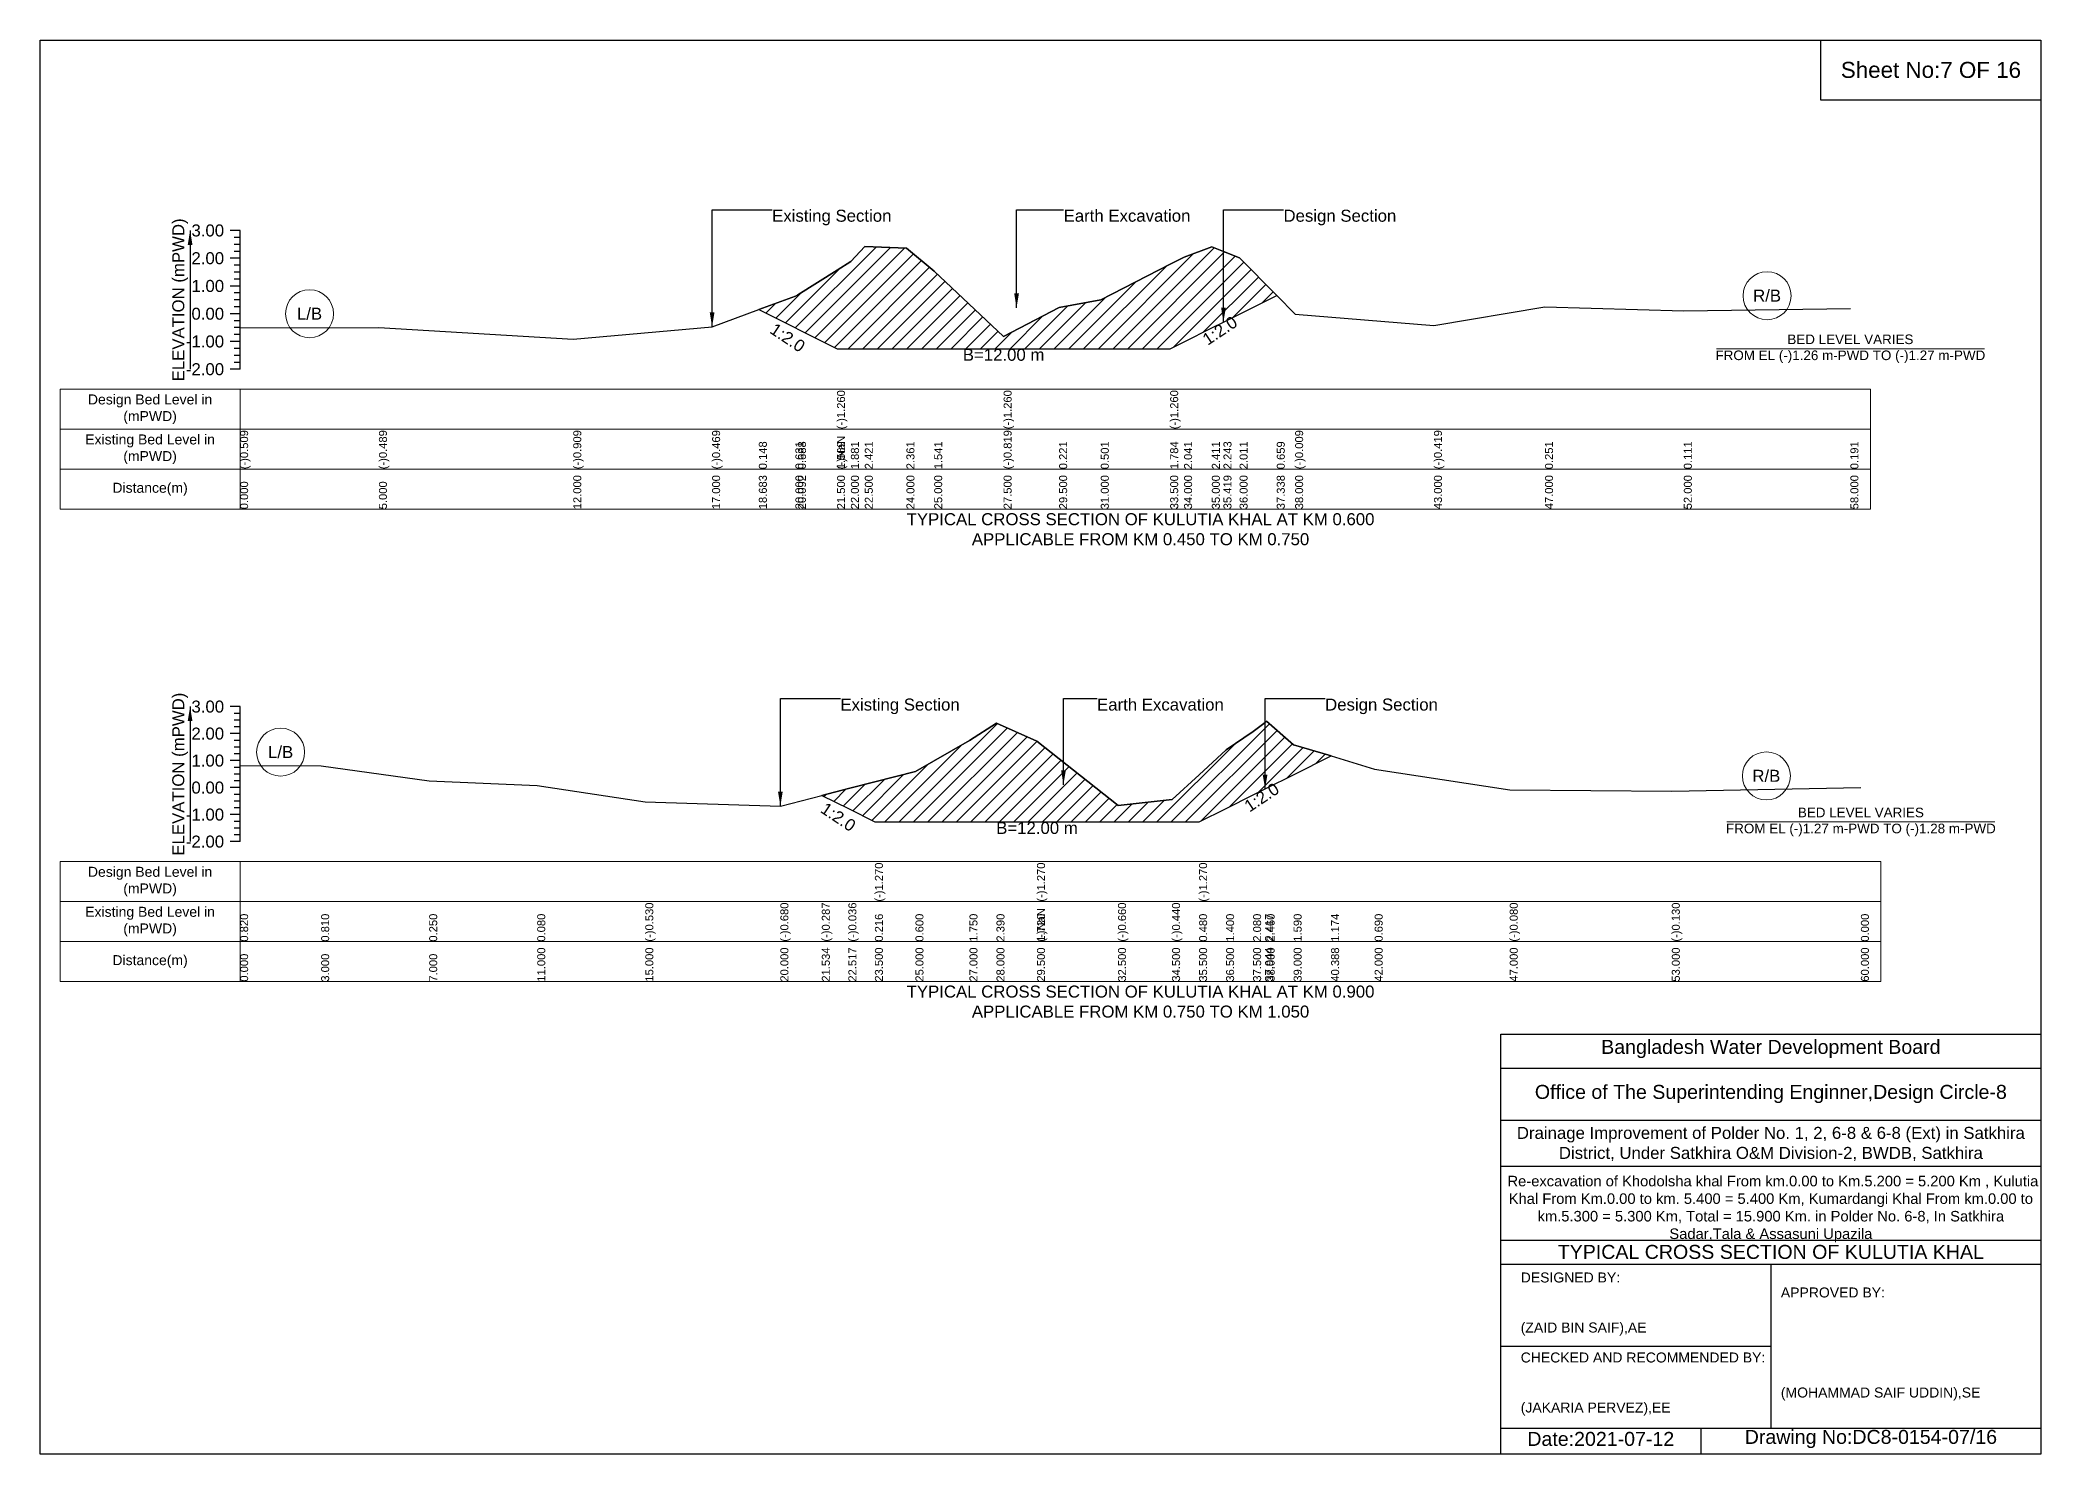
# Model space of a CAD drawing. Header units: inches. Extents: x 91000 to 568000, y -5656 to 0.
# Drawn here: x 310000 to 318000, y -5656 to 0 of the extents above; entities that cross this region are included whole.
import ezdxf

# ---------------------------------------------------------------- set-up
doc = ezdxf.new("R2010")
doc.units = ezdxf.units.IN
doc.header["$LTSCALE"] = 7
doc.header["$MEASUREMENT"] = 0
for name, color, linetype, lineweight in [('Cross section Data Border', 7, 'Continuous', 9), ('Cross Section Labels', 7, 'Continuous', 9), ('Existing_Bed_Level for Xsection', 7, 'Continuous', 25)]:
    doc.layers.add(name, color=color, linetype=linetype, lineweight=lineweight)
doc.styles.get("Standard").update_dxf_attribs({"font": 'arial.ttf'})
doc.dimstyles.get("Standard").update_dxf_attribs({"dimtxt": 0.18, "dimasz": 0.18, "dimexe": 0.18, "dimexo": 0.0625, "dimgap": 0.09, "dimtad": 0, "dimtih": 1, "dimtoh": 1, "dimdec": 4, "dimzin": 0, "dimdsep": 46, "dimtxsty": 'Standard', "dimcen": 0.09, "dimadec": 0, "dimazin": 0, "dimtfac": 1, "dimtdec": 4, "dimtofl": 0, "dimtmove": 0, "dimatfit": 3, "dimfxl": 1, "dimtolj": 1, "dimtzin": 0, "dimarcsym": 0})

msp = doc.modelspace()

# ---------------------------------------------------------------- hatches: boundary and pattern name
at = {"layer": 'Existing_Bed_Level for Xsection'}
h = msp.add_hatch(dxfattribs=at)
h.set_pattern_fill('ANSI31', color=256, scale=333, style=0)
h.paths.add_polyline_path([(312873.9, -1078.6), (313020, -1151.7), (313030.2, -1156.8), (313186.5, -1235), (313242, -1235), (313297.5, -1235), (313464, -1235), (313575, -1235), (313852.5, -1235), (314074.5, -1235), (314241, -1235), (314518.5, -1235), (314574, -1207.2), (314685, -1151.7), (314731.5, -1128.4), (314796, -1096.2), (314944.6, -1021.9), (314796, -871.9), (314731.5, -846.1), (314685, -827.5), (314574, -868.5), (314518.5, -897), (314241, -1039.5), (314074.5, -1070.6), (313852.5, -1186), (313575, -924), (313464, -833), (313297.5, -826.4), (313242, -886.3), (313186.5, -921), (313030.2, -1018.7), (313020, -1025.1)])
h = msp.add_hatch(dxfattribs=at)
h.set_pattern_fill('ANSI31', color=256, scale=324, style=0)
h.paths.add_polyline_path([(313125.7, -3021.6), (313231.9, -3074.6), (313338, -3127.7), (313500, -3127.7), (313716, -3127.7), (313824, -3127.7), (313986, -3127.7), (314310, -3127.7), (314526, -3127.7), (314634, -3127.7), (314742, -3073.7), (314850, -3019.7), (314897.9, -2995.8), (314904, -2992.7), (315012, -2938.7), (315161.8, -2863.8), (315012, -2818.8), (314904, -2724.9), (314897.9, -2729.5), (314850, -2765.9), (314742, -2839.4), (314634, -2938.7), (314526, -3038.1), (314310, -3061.8), (313986, -2804.8), (313824, -2732.4), (313716, -2801.6), (313500, -2925.8), (313338, -2967.2), (313231.9, -2994.4)])

# ---------------------------------------------------------------- linework, layer by layer
for points in [[(310000, 0), (318000, 0), (318000, -5656), (310000, -5656)], [(317120, 0), (318000, 0), (318000, -240), (317120, -240)]]:
    msp.add_lwpolyline(points, close=True)
for points in [[(315840, -5656), (315840, -3976), (318000, -3976)], [(315840, -4112), (318000, -4112)], [(315840, -4320), (318000, -4320)], [(315840, -4504), (318000, -4504)], [(315840, -4800), (318000, -4800)], [(315840, -4896), (318000, -4896)], [(316920, -4896), (316920, -5552)], [(315840, -5224), (316920, -5224)], [(315840, -5552), (318000, -5552)], [(316640, -5552), (316640, -5656)]]:
    msp.add_lwpolyline(points)
at = {"layer": 'Cross section Data Border'}
for points in [[(310080, -1397.1), (317318, -1397.1), (317318, -1877.1), (310080, -1877.1)], [(310080, -3286.6), (317360, -3286.6), (317360, -3766.6), (310080, -3766.6)]]:
    msp.add_lwpolyline(points, close=True, dxfattribs=at)
for points in [[(310800, -1397.1), (310800, -1877.1)], [(310080, -1557.1), (317318, -1557.1)], [(310080, -1717.1), (317318, -1717.1)], [(310800, -3286.6), (310800, -3766.6)], [(310080, -3446.6), (317360, -3446.6)], [(310080, -3606.6), (317360, -3606.6)]]:
    msp.add_lwpolyline(points, dxfattribs=at)
at = {"layer": 'Cross Section Labels'}
for points in [[(316702.2, -1235), (317773.8, -1235)], [(316744.2, -3127.7), (317815.8, -3127.7)]]:
    msp.add_lwpolyline(points, dxfattribs=at)
for centre in [(316905, -1022.8), (311077.5, -1095), (310962, -2848.5), (316902, -2943.6)]:
    msp.add_circle(centre, 96, dxfattribs=at)
at = {"layer": 'Existing_Bed_Level for Xsection'}
for points in [[(310800, -762.1), (310760, -762.1)], [(310800, -789.9), (310776, -789.9)], [(310800, -1317.1), (310800, -1206.1), (310800, -1095.1), (310800, -984.1), (310800, -873.1), (310800, -762.1)], [(310800, -873.1), (310760, -873.1)], [(310800, -817.6), (310776, -817.6)], [(310800, -845.4), (310776, -845.4)], [(310800, -1151.6), (311355, -1149.4), (312132, -1196), (312687, -1147.2), (312873.9, -1078.6), (313020, -1025.1), (313030.2, -1018.7), (313186.5, -921), (313186.5, -921), (313242, -886.3), (313297.5, -826.4), (313464, -833), (313575, -924), (313852.5, -1186), (313852.5, -1186), (314074.5, -1070.6), (314241, -1039.5), (314518.5, -897), (314518.5, -897), (314574, -868.5), (314685, -827.5), (314731.5, -846.1), (314796, -871.9), (314944.6, -1021.9), (315018, -1096.1), (315573, -1141.6), (316017, -1067.2), (316572, -1082.8), (317238, -1073.9)], [(310800, -900.9), (310776, -900.9)], [(310800, -928.6), (310776, -928.6)], [(310800, -956.4), (310776, -956.4)], [(310800, -984.1), (310760, -984.1)], [(310800, -1011.9), (310776, -1011.9)], [(310800, -1039.6), (310776, -1039.6)], [(310800, -1095.1), (310760, -1095.1)], [(310800, -1067.4), (310776, -1067.4)], [(310800, -1122.9), (310776, -1122.9)], [(310800, -1150.6), (310776, -1150.6)], [(310800, -1178.4), (310776, -1178.4)], [(310800, -1206.1), (310760, -1206.1)], [(310800, -1233.9), (310776, -1233.9)], [(310800, -1261.6), (310776, -1261.6)], [(310800, -1317.1), (310760, -1317.1)], [(310800, -1289.4), (310776, -1289.4)], [(310800, -2666.6), (310760, -2666.6)], [(310800, -2693.6), (310776, -2693.6)], [(310800, -3206.6), (310800, -3098.6), (310800, -2990.6), (310800, -2882.6), (310800, -2774.6), (310800, -2666.6)], [(310800, -2774.6), (310760, -2774.6)], [(310800, -2720.6), (310776, -2720.6)], [(310800, -2747.6), (310776, -2747.6)], [(310800, -2902), (311124, -2903.1), (311556, -2963.6), (311988, -2981.9), (312420, -3047.8), (312960, -3064), (313125.7, -3021.6), (313231.9, -2994.4), (313338, -2967.2), (313338, -2967.2), (313500, -2925.8), (313716, -2801.6), (313824, -2732.4), (313986, -2804.8), (313986, -2804.8), (314310, -3061.8), (314526, -3038.1), (314634, -2938.7), (314634, -2938.7), (314742, -2839.4), (314850, -2765.9), (314897.9, -2729.5), (314904, -2724.9), (315012, -2818.8), (315161.8, -2863.8), (315336, -2916), (315876, -2999.2), (316524, -3004.6), (317280, -2990.6)], [(310800, -2801.6), (310776, -2801.6)], [(310800, -2828.6), (310776, -2828.6)], [(310800, -2855.6), (310776, -2855.6)], [(310800, -2882.6), (310760, -2882.6)], [(310800, -2909.6), (310776, -2909.6)], [(310800, -2936.6), (310776, -2936.6)], [(310800, -2990.6), (310760, -2990.6)], [(310800, -2963.6), (310776, -2963.6)], [(310800, -3017.6), (310776, -3017.6)], [(310800, -3098.6), (310760, -3098.6)], [(310800, -3044.6), (310776, -3044.6)], [(310800, -3071.6), (310776, -3071.6)], [(310800, -3125.6), (310776, -3125.6)], [(310800, -3152.6), (310776, -3152.6)], [(310800, -3179.6), (310776, -3179.6)], [(310800, -3206.6), (310760, -3206.6)]]:
    msp.add_lwpolyline(points, dxfattribs=at)
for points in [[(312873.9, -1078.6), (312873.9, -1078.6), (313020, -1151.7), (313030.2, -1156.8), (313186.5, -1235), (313186.5, -1235), (313242, -1235), (313297.5, -1235), (313464, -1235), (313575, -1235), (313852.5, -1235), (313852.5, -1235), (314074.5, -1235), (314241, -1235), (314518.5, -1235), (314518.5, -1235), (314574, -1207.2), (314685, -1151.7), (314731.5, -1128.4), (314796, -1096.2), (314944.6, -1021.9), (314796, -871.9), (314731.5, -846.1), (314685, -827.5), (314574, -868.5), (314518.5, -897), (314518.5, -897), (314241, -1039.5), (314074.5, -1070.6), (313852.5, -1186), (313852.5, -1186), (313575, -924), (313464, -833), (313297.5, -826.4), (313242, -886.3), (313186.5, -921), (313186.5, -921), (313030.2, -1018.7), (313020, -1025.1), (312873.9, -1078.6)], [(313125.7, -3021.6), (313125.7, -3021.6), (313231.9, -3074.6), (313338, -3127.7), (313338, -3127.7), (313500, -3127.7), (313716, -3127.7), (313824, -3127.7), (313986, -3127.7), (313986, -3127.7), (314310, -3127.7), (314526, -3127.7), (314634, -3127.7), (314634, -3127.7), (314742, -3073.7), (314850, -3019.7), (314897.9, -2995.8), (314904, -2992.7), (315012, -2938.7), (315161.8, -2863.8), (315012, -2818.8), (314904, -2724.9), (314897.9, -2729.5), (314850, -2765.9), (314742, -2839.4), (314634, -2938.7), (314634, -2938.7), (314526, -3038.1), (314310, -3061.8), (313986, -2804.8), (313986, -2804.8), (313824, -2732.4), (313716, -2801.6), (313500, -2925.8), (313338, -2967.2), (313338, -2967.2), (313231.9, -2994.4), (313125.7, -3021.6)]]:
    msp.add_lwpolyline(points, close=True, dxfattribs=at)

# ---------------------------------------------------------------- texts
at = {"attachment_point": 5}
for s, insert, char_height in [('Sheet No:7 OF 16', (317560, -120), 64), ('Bangladesh Water Development Board', (316920, -4036), 56), ('Office of The Superintending Enginner,Design Circle-8', (316920, -4216), 56)]:
    msp.add_mtext(s, dxfattribs=dict(at, insert=insert, char_height=char_height))
for s, insert, char_height, width, attachment_point in [('Drainage Improvement of Polder No. 1, 2, 6-8 & 6-8 (Ext) in Satkhira District, Under Satkhira O&M Division-2, BWDB, Satkhira', (316920, -4416), 48, 2240, 5), (' Re-excavation of Khodolsha khal From km.0.00 to Km.5.200 = 5.200 Km , Kulutia Khal From Km.0.00 to km. 5.400 = 5.400 Km, Kumardangi Khal From km.0.00 to km.5.300 = 5.300 Km, Total = 15.900 Km. in Polder No. 6-8, In Satkhira Sadar,Tala & Assasuni Upazila', (316920, -4676), 42.1524, 2160, 5), ('TYPICAL CROSS SECTION OF KULUTIA KHAL', (316920, -4848), 56, 2240, 5), ('DESIGNED BY:^J^J^J(ZAID BIN SAIF),AE', (315920, -5056), 40, 1120, 4), ('APPROVED BY:^J^J^J^J^J^J(MOHAMMAD SAIF UDDIN),SE', (316960, -5216), 40, 1120, 4), ('CHECKED AND RECOMMENDED BY:^J^J^J(JAKARIA PERVEZ),EE', (315920, -5376), 40, 1120, 4), ('Date:2021-07-12', (316240, -5596), 56, 1120, 5), ('Drawing No:DC8-0154-07/16', (317320, -5596), 56, 1760, 5)]:
    msp.add_mtext(s, dxfattribs=dict(insert=insert, char_height=char_height, width=width, attachment_point=attachment_point))
at = {"layer": 'Cross section Data Border', "char_height": 40, "width": 640, "attachment_point": 5}
for s, insert in [('Design Bed Level in (mPWD)', (310440, -1477.1)), ('Existing Bed Level in (mPWD)', (310440, -1637.1)), ('Distance(m)', (310440, -1797.1)), ('Design Bed Level in (mPWD)', (310440, -3366.6)), ('Existing Bed Level in (mPWD)', (310440, -3526.6)), ('Distance(m)', (310440, -3686.6))]:
    msp.add_mtext(s, dxfattribs=dict(at, insert=insert))
at = {"layer": 'Cross Section Labels'}
for s, insert, char_height, attachment_point in [('Existing Section', (312927, -678.9), 48, 1), ('Earth Excavation', (314092.5, -678.9), 48, 1), ('Design Section', (314971.5, -678.9), 48, 1), ('R/B', (316905, -1022.8), 48, 5), ('L/B', (311077.5, -1095), 48, 5), ('BED LEVEL VARIES ^JFROM EL (-)1.26 m-PWD TO (-)1.27 m-PWD', (317238, -1235), 38.4, 5), ('B=12.00 m', (313852.5, -1235), 48, 2), ('TYPICAL CROSS SECTION OF KULUTIA KHAL AT KM 0.600^JAPPLICABLE FROM KM 0.450 TO KM 0.750', (314400, -1957.1), 48, 5), ('Existing Section', (313200, -2634.2), 48, 1), ('Earth Excavation', (314226, -2634.2), 48, 1), ('Design Section', (315137.9, -2634.2), 48, 1), ('L/B', (310962, -2848.5), 48, 5), ('R/B', (316902, -2943.6), 48, 5), ('BED LEVEL VARIES ^JFROM EL (-)1.27 m-PWD TO (-)1.28 m-PWD', (317280, -3127.7), 38.4, 5), ('B=12.00 m', (313986, -3127.7), 48, 2), ('TYPICAL CROSS SECTION OF KULUTIA KHAL AT KM 0.900^JAPPLICABLE FROM KM 0.750 TO KM 1.050', (314400, -3846.6), 48, 5)]:
    msp.add_mtext(s, dxfattribs=dict(at, insert=insert, char_height=char_height, attachment_point=attachment_point))
at = {"layer": 'Cross Section Labels', "char_height": 48, "attachment_point": 2}
for insert, rotation in [((314703.8, -1142.3), 33.69007), ((313002.4, -1170.7), 326.30993), ((314870.9, -3009.3), 33.69007), ((313204.9, -3088.1), 326.30993)]:
    msp.add_mtext('1:2.0', dxfattribs=dict(at, insert=insert, rotation=rotation))
at = {"layer": 'Existing_Bed_Level for Xsection', "rotation": 90}
for s, insert, char_height, attachment_point in [('ELEVATION (mPWD)', (310560, -1039.6), 48, 5), ('(-)1.260', (313186.5, -1557.1), 32, 1), ('(-)1.260', (313852.5, -1557.1), 32, 1), ('(-)1.260', (314518.5, -1557.1), 32, 1), ('(-)0.509', (310800, -1717.1), 32, 1), ('(-)0.489', (311355, -1717.1), 32, 1), ('(-)0.909', (312132, -1717.1), 32, 1), ('(-)0.469', (312687, -1717.1), 32, 1), ('(-)NaN', (313186.5, -1717.1), 32, 1), ('(-)NaN', (313186.5, -1717.1), 32, 1), ('(-)0.819', (313852.5, -1717.1), 32, 1), ('(-)0.819', (313852.5, -1717.1), 32, 1), ('(-)0.009', (315018, -1717.1), 32, 1), ('(-)0.419', (315573, -1717.1), 32, 1), ('0.148', (312873.9, -1717.1), 32, 1), ('0.631', (313020, -1717.1), 32, 1), ('0.688', (313030.2, -1717.1), 32, 1), ('1.569', (313186.5, -1717.1), 32, 1), ('1.569', (313186.5, -1717.1), 32, 1), ('1.881', (313242, -1717.1), 32, 1), ('2.421', (313297.5, -1717.1), 32, 1), ('2.361', (313464, -1717.1), 32, 1), ('1.541', (313575, -1717.1), 32, 1), ('0.221', (314074.5, -1717.1), 32, 1), ('0.501', (314241, -1717.1), 32, 1), ('1.784', (314518.5, -1717.1), 32, 1), ('1.784', (314518.5, -1717.1), 32, 1), ('1.784', (314518.5, -1717.1), 32, 1), ('2.041', (314574, -1717.1), 32, 1), ('2.411', (314685, -1717.1), 32, 1), ('2.243', (314731.5, -1717.1), 32, 1), ('2.011', (314796, -1717.1), 32, 1), ('0.659', (314944.6, -1717.1), 32, 1), ('0.251', (316017, -1717.1), 32, 1), ('0.111', (316572, -1717.1), 32, 1), ('0.191', (317238, -1717.1), 32, 1), ('12.000', (312132, -1877.1), 32, 1), ('17.000', (312687, -1877.1), 32, 1), ('18.683', (312873.9, -1877.1), 32, 1), ('20.000', (313020, -1877.1), 32, 1), ('20.092', (313030.2, -1877.1), 32, 1), ('21.500', (313186.5, -1877.1), 32, 1), ('21.500', (313186.5, -1877.1), 32, 1), ('21.500', (313186.5, -1877.1), 32, 1), ('22.000', (313242, -1877.1), 32, 1), ('22.500', (313297.5, -1877.1), 32, 1), ('24.000', (313464, -1877.1), 32, 1), ('25.000', (313575, -1877.1), 32, 1), ('27.500', (313852.5, -1877.1), 32, 1), ('27.500', (313852.5, -1877.1), 32, 1), ('27.500', (313852.5, -1877.1), 32, 1), ('29.500', (314074.5, -1877.1), 32, 1), ('31.000', (314241, -1877.1), 32, 1), ('33.500', (314518.5, -1877.1), 32, 1), ('33.500', (314518.5, -1877.1), 32, 1), ('33.500', (314518.5, -1877.1), 32, 1), ('34.000', (314574, -1877.1), 32, 1), ('35.000', (314685, -1877.1), 32, 1), ('35.419', (314731.5, -1877.1), 32, 1), ('36.000', (314796, -1877.1), 32, 1), ('37.338', (314944.6, -1877.1), 32, 1), ('38.000', (315018, -1877.1), 32, 1), ('43.000', (315573, -1877.1), 32, 1), ('47.000', (316017, -1877.1), 32, 1), ('52.000', (316572, -1877.1), 32, 1), ('58.000', (317238, -1877.1), 32, 1), ('0.000', (310800, -1877.1), 32, 1), ('5.000', (311355, -1877.1), 32, 1), ('ELEVATION (mPWD)', (310560, -2936.6), 48, 5), ('(-)1.270', (313338, -3446.6), 32, 1), ('(-)1.270', (313986, -3446.6), 32, 1), ('(-)1.270', (314634, -3446.6), 32, 1), ('0.820', (310800, -3606.6), 32, 1), ('0.810', (311124, -3606.6), 32, 1), ('0.250', (311556, -3606.6), 32, 1), ('0.080', (311988, -3606.6), 32, 1), ('(-)0.530', (312420, -3606.6), 32, 1), ('(-)0.680', (312960, -3606.6), 32, 1), ('(-)0.287', (313125.7, -3606.6), 32, 1), ('(-)0.036', (313231.9, -3606.6), 32, 1), ('0.216', (313338, -3606.6), 32, 1), ('0.216', (313338, -3606.6), 32, 1), ('0.216', (313338, -3606.6), 32, 1), ('0.600', (313500, -3606.6), 32, 1), ('1.750', (313716, -3606.6), 32, 1), ('2.390', (313824, -3606.6), 32, 1), ('(-)NaN', (313986, -3606.6), 32, 1), ('1.720', (313986, -3606.6), 32, 1), ('1.720', (313986, -3606.6), 32, 1), ('(-)0.660', (314310, -3606.6), 32, 1), ('(-)0.440', (314526, -3606.6), 32, 1), ('0.480', (314634, -3606.6), 32, 1), ('0.480', (314634, -3606.6), 32, 1), ('0.480', (314634, -3606.6), 32, 1), ('1.400', (314742, -3606.6), 32, 1), ('2.080', (314850, -3606.6), 32, 1), ('2.417', (314897.9, -3606.6), 32, 1), ('2.460', (314904, -3606.6), 32, 1), ('1.590', (315012, -3606.6), 32, 1), ('1.174', (315161.8, -3606.6), 32, 1), ('0.690', (315336, -3606.6), 32, 1), ('(-)0.080', (315876, -3606.6), 32, 1), ('(-)0.130', (316524, -3606.6), 32, 1), ('0.000', (317280, -3606.6), 32, 1), ('0.000', (310800, -3766.6), 32, 1), ('3.000', (311124, -3766.6), 32, 1), ('7.000', (311556, -3766.6), 32, 1), ('11.000', (311988, -3766.6), 32, 1), ('15.000', (312420, -3766.6), 32, 1), ('20.000', (312960, -3766.6), 32, 1), ('21.534', (313125.7, -3766.6), 32, 1), ('22.517', (313231.9, -3766.6), 32, 1), ('23.500', (313338, -3766.6), 32, 1), ('23.500', (313338, -3766.6), 32, 1), ('23.500', (313338, -3766.6), 32, 1), ('25.000', (313500, -3766.6), 32, 1), ('27.000', (313716, -3766.6), 32, 1), ('28.000', (313824, -3766.6), 32, 1), ('29.500', (313986, -3766.6), 32, 1), ('29.500', (313986, -3766.6), 32, 1), ('29.500', (313986, -3766.6), 32, 1), ('32.500', (314310, -3766.6), 32, 1), ('34.500', (314526, -3766.6), 32, 1), ('35.500', (314634, -3766.6), 32, 1), ('35.500', (314634, -3766.6), 32, 1), ('35.500', (314634, -3766.6), 32, 1), ('36.500', (314742, -3766.6), 32, 1), ('37.500', (314850, -3766.6), 32, 1), ('37.944', (314897.9, -3766.6), 32, 1), ('38.000', (314904, -3766.6), 32, 1), ('39.000', (315012, -3766.6), 32, 1), ('40.388', (315161.8, -3766.6), 32, 1), ('42.000', (315336, -3766.6), 32, 1), ('47.000', (315876, -3766.6), 32, 1), ('53.000', (316524, -3766.6), 32, 1), ('60.000', (317280, -3766.6), 32, 1)]:
    msp.add_mtext(s, dxfattribs=dict(at, insert=insert, char_height=char_height, attachment_point=attachment_point))
at = {"layer": 'Existing_Bed_Level for Xsection', "char_height": 48, "attachment_point": 6}
for s, insert in [('3.00', (310736, -762.1)), ('2.00', (310736, -873.1)), ('1.00', (310736, -984.1)), ('0.00', (310736, -1095.1)), ('-1.00', (310736, -1206.1)), ('-2.00', (310736, -1317.1)), ('3.00', (310736, -2666.6)), ('2.00', (310736, -2774.6)), ('1.00', (310736, -2882.6)), ('0.00', (310736, -2990.6)), ('-1.00', (310736, -3098.6)), ('-2.00', (310736, -3206.6))]:
    msp.add_mtext(s, dxfattribs=dict(at, insert=insert))

# ---------------------------------------------------------------- leaders
at = {"layer": 'Cross Section Labels', "annotation_type": 0, "has_hookline": 1, "hookline_direction": 0}
for points, text_width in [([(312687, -1147.2), (312687, -678.9), (312926.9, -678.9)], 467.2), ([(313904.2, -1071.3), (313904.2, -678.9), (314092.4, -678.9)], 497), ([(314731.5, -1128.4), (314731.5, -678.9), (314971.4, -678.9)], 441.2), ([(312960, -3064), (312960, -2634.2), (313199.9, -2634.2)], 467.2), ([(314091.8, -2978.8), (314091.8, -2634.2), (314225.9, -2634.2)], 497), ([(314897.9, -2995.8), (314897.9, -2634.2), (315137.8, -2634.2)], 441.2)]:
    msp.add_leader(points, dimstyle='Standard', override={"dimasz": 57.6}, dxfattribs=dict(at, text_width=text_width))
at = {"layer": 'Existing_Bed_Level for Xsection'}
for points in [[(310600, -762.1), (310600, -1317.1)], [(310600, -2666.6), (310600, -3206.6)]]:
    msp.add_leader(points, dimstyle='Standard', override={"dimasz": 57.6}, dxfattribs=at)

doc.saveas('drawing.dxf')
